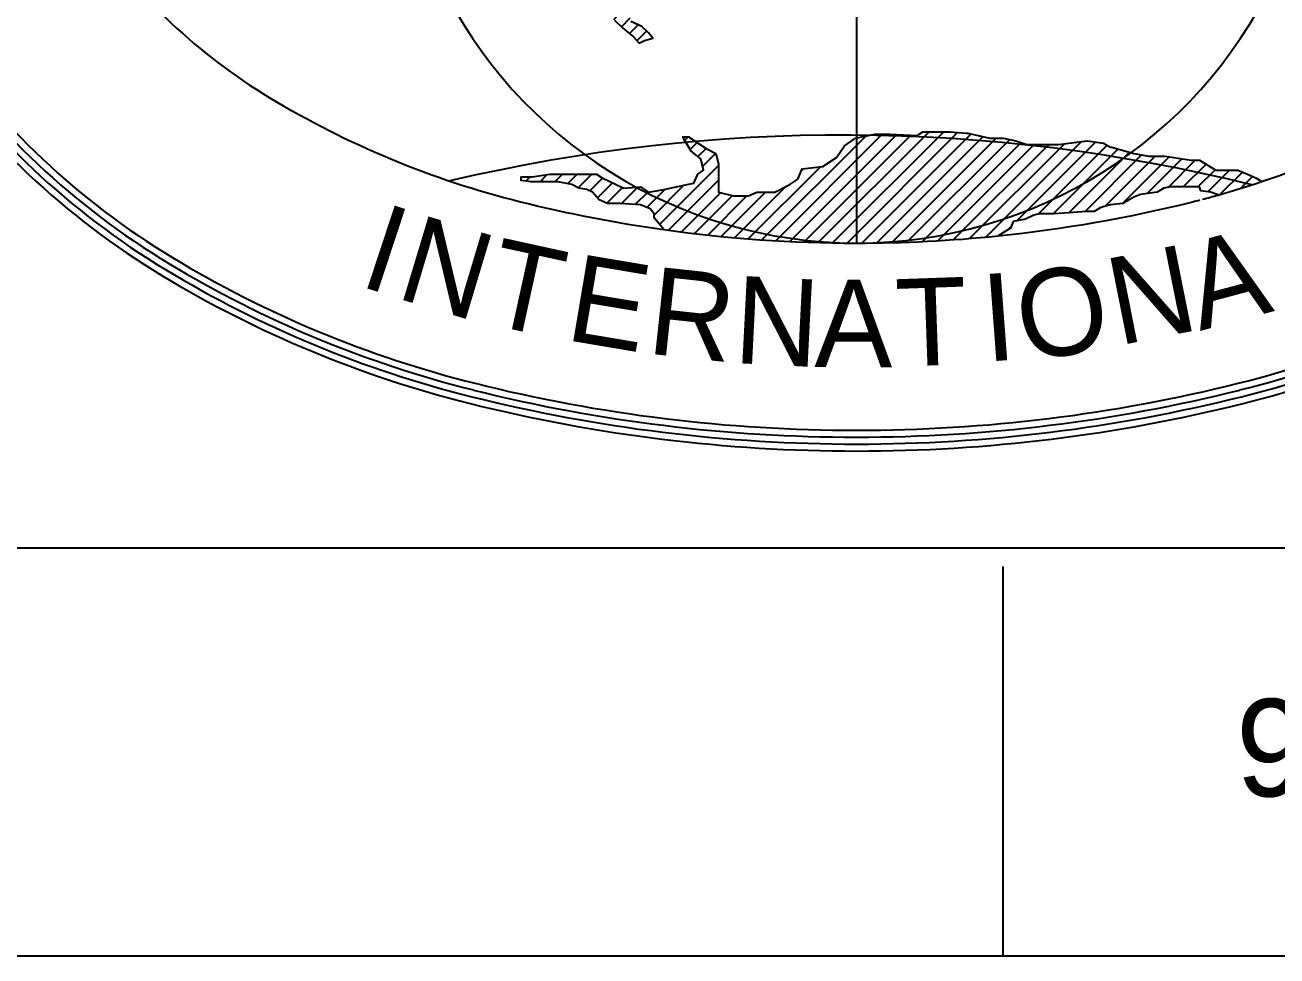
# Model space of a CAD drawing. Extents: x 0 to 841, y 0 to 594.
# Drawn here: x 403.33 to 429.04, y 15 to 34.13 of the extents above; entities that cross this region are included whole.
import ezdxf

# ---------------------------------------------------------------- set-up
doc = ezdxf.new("R2010")
doc.units = 0
doc.layers.add('BORDER', color=7, linetype='Continuous')
doc.layers.add('Default', color=7, linetype='Continuous')

# ---------------------------------------------------------------- blocks, each defined once
blk = doc.blocks.new('_X14')
at = {"layer": 'Default'}
for p, q in [((408.397, -163.299), (411.056, -160.64)), ((408.742, -163.307), (411.41, -160.64)), ((409.092, -163.311), (411.749, -160.654)), ((409.445, -163.312), (412.068, -160.689)), ((405.195, -160.844), (405.276, -160.763)), ((405.326, -161.066), (405.493, -160.9)), ((407.047, -163.234), (409.537, -160.745)), ((407.38, -163.255), (409.934, -160.701)), ((407.715, -163.273), (410.28, -160.709)), ((408.054, -163.288), (410.617, -160.725)), ((409.802, -163.308), (412.354, -160.756)), ((410.162, -163.301), (412.67, -160.794)), ((410.527, -163.29), (412.992, -160.825)), ((410.896, -163.275), (413.27, -160.901)), ((411.27, -163.255), (413.576, -160.948)), ((411.647, -163.23), (413.93, -160.948)), ((412.03, -163.201), (414.303, -160.929)), ((412.418, -163.167), (414.711, -160.874)), ((413.16, -162.779), (415.051, -160.887)), ((413.674, -162.618), (415.328, -160.964)), ((405.512, -161.234), (405.707, -161.039)), ((405.623, -161.477), (405.937, -161.162)), ((414.034, -162.612), (415.592, -161.054)), ((414.411, -162.588), (415.865, -161.134)), ((414.801, -162.552), (416.157, -161.196)), ((415.274, -162.432), (416.481, -161.225)), ((415.693, -162.367), (416.82, -161.24)), ((416.288, -162.125), (417.128, -161.285)), ((404.59, -162.863), (406.005, -161.448)), ((406.718, -163.21), (408.45, -161.479)), ((407.99, -161.584), (408.045, -161.529)), ((416.79, -161.977), (417.449, -161.318)), ((417.156, -161.965), (417.704, -161.417)), ((417.509, -161.965), (417.921, -161.553)), ((417.748, -162.08), (418.263, -161.564)), ((401.385, -161.826), (401.492, -161.718)), ((401.723, -161.842), (401.898, -161.666)), ((402.076, -161.842), (402.261, -161.657)), ((402.387, -161.884), (402.615, -161.657)), ((402.637, -161.988), (402.968, -161.657)), ((402.919, -162.059), (403.223, -161.755)), ((403.104, -162.227), (403.464, -161.868)), ((404.803, -163.004), (406.005, -161.802)), ((418.035, -162.146), (418.574, -161.608)), ((418.537, -161.997), (418.82, -161.715)), ((403.327, -162.358), (403.705, -161.981)), ((403.671, -162.367), (404.069, -161.97)), ((404.004, -162.388), (404.314, -162.079)), ((404.287, -162.459), (404.728, -162.018)), ((404.46, -162.64), (405.182, -161.918)), ((405.115, -163.045), (406.059, -162.102)), ((405.43, -163.084), (406.34, -162.174)), ((405.748, -163.12), (406.687, -162.181)), ((406.068, -163.153), (407.133, -162.088)), ((406.392, -163.183), (407.626, -161.949)), ((412.952, -162.986), (413.023, -162.915))]:
    blk.add_line(p, q, dxfattribs=at)
blk = doc.blocks.new('_X10')
at = {"layer": 'Default'}
for p, q in [((400.785, -153.233), (403.007, -151.011)), ((400.942, -153.429), (403.316, -151.055)), ((400.17, -152.08), (400.959, -151.291)), ((400.418, -152.186), (401.401, -151.203)), ((400.449, -152.509), (401.863, -151.094)), ((400.53, -152.781), (402.18, -151.131)), ((400.679, -152.985), (402.516, -151.148)), ((401.222, -153.504), (403.57, -151.155)), ((401.544, -153.534), (403.753, -151.326)), ((400.011, -151.886), (400.193, -151.704)), ((401.898, -153.534), (403.662, -151.77)), ((402.252, -153.534), (403.802, -151.984)), ((402.391, -153.748), (403.955, -152.185)), ((402.273, -154.927), (404.781, -152.419)), ((402.368, -154.478), (404.311, -152.535)), ((402.388, -154.105), (404.112, -152.381)), ((404.418, -152.428), (404.435, -152.412)), ((402.224, -155.329), (404.793, -152.761)), ((403.755, -154.152), (404.134, -153.773)), ((404.21, -153.698), (404.328, -153.579)), ((402.228, -155.68), (403.704, -154.204)), ((402.279, -155.982), (403.704, -154.557)), ((402.442, -156.172), (403.704, -154.911)), ((402.584, -156.384), (403.506, -155.461)), ((402.693, -156.628), (403.428, -155.894)), ((402.717, -156.958), (403.375, -156.3)), ((402.785, -157.244), (403.441, -156.588)), ((402.944, -157.438), (403.416, -156.966)), ((403.146, -157.59), (403.48, -157.256)), ((403.321, -157.769), (403.644, -157.446)), ((403.495, -157.947), (403.79, -157.653)), ((403.677, -158.119), (403.889, -157.908)), ((403.87, -158.28), (404.078, -158.072)), ((404.048, -158.455), (404.281, -158.222))]:
    blk.add_line(p, q, dxfattribs=at)

msp = doc.modelspace()

# ---------------------------------------------------------------- linework, layer by layer
at = {"layer": 'BORDER'}
for p, q in [((23.385, 23.385), (817.615, 23.385)), ((423.415, 23.006), (423.415, 15)), ((15, 15), (826, 15))]:
    msp.add_line(p, q, dxfattribs=at)
at = {"layer": 'Default'}
msp.add_line((420.409, 38.258), (420.409, 29.649), dxfattribs=at)
for points in [[(415.434, 34.231), (415.603, 34.073), (415.828, 33.889), (415.941, 33.757), (416.053, 33.809), (416.222, 33.862), (416.138, 33.968), (415.997, 34.1), (415.772, 34.205)], [(416.45, 29.926), (416.25, 30.169), (416.25, 30.248), (416.166, 30.354), (415.969, 30.433), (415.547, 30.459), (415.293, 30.459), (415.124, 30.539), (414.984, 30.697), (414.871, 30.75), (414.702, 30.776), (414.562, 30.855), (414.28, 30.908), (413.971, 30.908), (413.717, 30.908), (413.52, 30.934), (413.52, 31.013), (413.746, 31.013), (414.111, 31.066), (414.224, 31.066), (414.562, 31.066), (414.815, 31.066), (415.068, 31.066), (415.181, 30.987), (415.631, 30.776), (415.969, 30.802), (416.138, 30.697), (416.447, 30.75), (416.926, 30.855), (417.066, 30.882), (417.151, 31.066), (417.263, 31.145), (417.207, 31.383), (417.01, 31.541), (416.869, 31.778), (416.841, 31.831), (416.841, 31.831), (416.954, 31.831), (417.32, 31.594), (417.517, 31.488), (417.573, 31.277), (417.573, 31.198), (417.573, 30.961), (417.573, 30.802), (417.573, 30.697), (417.882, 30.618), (418.108, 30.618), (418.192, 30.618), (418.361, 30.697), (418.727, 30.697), (419.036, 30.855), (419.205, 30.961), (419.289, 31.172), (419.712, 31.224), (419.993, 31.409), (420.162, 31.646), (420.387, 31.805), (420.781, 31.884), (421.091, 31.884), (421.653, 31.857), (421.766, 31.937), (422.132, 31.937), (422.329, 31.937), (422.666, 31.91), (422.695, 31.91), (423.145, 31.805), (423.426, 31.805), (423.68, 31.752), (423.905, 31.673), (424.242, 31.673), (424.383, 31.673), (424.552, 31.673), (425.143, 31.752), (425.481, 31.699), (425.621, 31.62), (425.65, 31.62), (425.65, 31.62), (426.1, 31.488), (426.409, 31.435), (426.691, 31.435), (426.747, 31.435), (427.282, 31.356), (427.451, 31.356), (427.788, 31.145), (428.07, 31.145), (428.239, 31.145), (428.436, 31.066), (428.604, 30.987), (428.726, 30.912)], [(427.833, 30.637), (427.676, 30.697), (427.479, 30.723), (427.451, 30.802), (427.282, 30.802), (427.057, 30.802), (426.86, 30.802), (426.719, 30.776), (426.578, 30.697), (426.241, 30.644), (426.1, 30.591), (425.875, 30.459), (425.621, 30.433), (425.424, 30.38), (425.284, 30.301), (425.115, 30.301), (424.862, 30.275), (424.468, 30.248), (424.158, 30.248), (424.045, 30.222), (423.877, 30.143), (423.623, 30.09), (423.567, 29.958), (423.314, 29.798)]]:
    msp.add_lwpolyline(points, dxfattribs=at)
for centre, radius, start, end in [((414.504, 42.846), 11.917, 214.4715, 238.8963), ((420.409, 39.144), 9.494, 205.6204, 334.351), ((414.504, 42.846), 16.189, 214.4715, 238.8963), ((414.504, 42.846), 16.047, 214.4715, 238.8963), ((414.504, 42.846), 15.905, 214.4715, 238.8963), ((414.504, 42.846), 15.762, 214.4715, 238.8963), ((418.068, 48.754), 18.817, 238.8963, 255.9688), ((422.749, 48.754), 18.817, 288.52, 301.1037), ((420.126, -3.108), 34.977, 76.1067, 103.3433), ((422.749, 48.754), 18.817, 285.675, 288.52), ((422.749, 48.754), 18.817, 284.6669, 285.675), ((420.409, 58.119), 28.47, 255.9688, 262.0069), ((420.409, 58.119), 28.47, 275.8567, 284.0312), ((422.749, 48.754), 18.817, 284.0312, 284.4904), ((420.409, 58.119), 28.47, 262.0069, 270), ((420.409, 58.119), 28.47, 270, 275.8567), ((418.068, 48.754), 22.662, 238.8963, 255.9688), ((422.749, 48.754), 22.662, 284.0312, 301.1037), ((418.068, 48.754), 22.947, 238.8963, 255.9688), ((418.068, 48.754), 22.804, 238.8963, 255.9688), ((422.749, 48.754), 22.804, 284.0312, 301.1037), ((422.749, 48.754), 22.947, 284.0312, 301.1037), ((418.068, 48.754), 23.089, 238.8963, 255.9688), ((422.749, 48.754), 23.089, 284.0312, 301.1037), ((420.409, 58.119), 32.316, 255.9688, 270), ((420.409, 58.119), 32.316, 270, 284.0312), ((420.409, 58.119), 32.6, 255.9688, 270), ((420.409, 58.119), 32.458, 255.9688, 270), ((420.409, 58.119), 32.458, 270, 284.0312), ((420.409, 58.119), 32.6, 270, 284.0312), ((420.409, 58.119), 32.743, 255.9688, 270), ((420.409, 58.119), 32.743, 270, 284.0312)]:
    msp.add_arc(centre, radius, start, end, dxfattribs=at)

# ---------------------------------------------------------------- block references
at = {"layer": 'Default', "xscale": 0.855965490721271, "yscale": 0.8559654907212711}
for name in ['_X10', '_X14']:
    msp.add_blockref(name, (70.046, 169.439), dxfattribs=at)

# ---------------------------------------------------------------- texts
at = {"layer": 'BORDER'}
msp.add_text('6                                         7                                        8                                         9', height=2.001389, dxfattribs=at).set_placement((333.016, 18.28))
at = {"layer": 'Default'}
for s, rotation, p in [('I', 341.7337, (410.151, 28.786)), ('N', 343.3029, (410.911, 28.533)), ('T', 347.6136, (412.724, 28.011)), ('N', 11.2554, (425.782, 27.539)), ('A', 15.0479, (427.458, 27.841)), ('E', 350.4421, (414.396, 27.664)), ('R', 353.8161, (416.077, 27.383)), ('O', 9.6984, (423.855, 27.197)), ('N', 357.0979, (417.866, 27.186)), ('A', 359.7595, (419.54, 27.103)), ('T', 2.0257, (421.243, 27.11)), ('I', 4.2768, (423.057, 27.21))]:
    msp.add_text(s, height=1.795, rotation=rotation, dxfattribs=at).set_placement(p)

doc.saveas('drawing.dxf')
